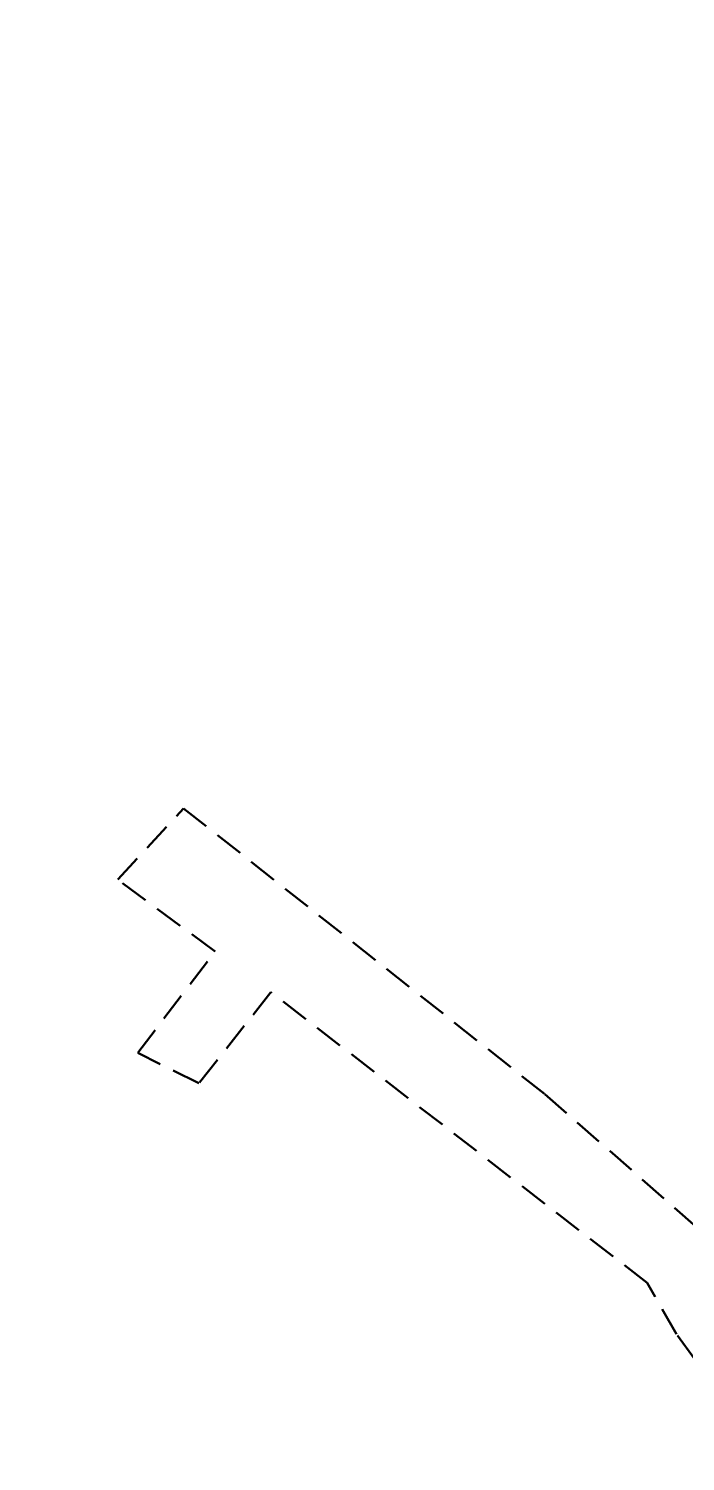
# Model space of a CAD drawing. Header units: metres. Extents: x 7523184 to 829536834, y 5784888 to 575610303.
# Drawn here: x 7524806 to 7525096, y 5787835 to 5788467 of the extents above; entities that cross this region are included whole.
import ezdxf

# ---------------------------------------------------------------- set-up
doc = ezdxf.new("R2010")
doc.units = ezdxf.units.M
doc.header["$MEASUREMENT"] = 0
doc.linetypes.add('DASHED', pattern=[19.05, 12.7, -6.35])
doc.layers.get('0').update_dxf_attribs({"lineweight": 18})
doc.layers.add('!trafo', color=6, linetype='DASHED', lineweight=50)
picture_1 = doc.add_image_def('image1.png', size_in_pixel=(5547, 3763))

msp = doc.modelspace()

# ---------------------------------------------------------------- linework, layer by layer
at = {"layer": '!trafo'}
msp.add_lwpolyline([(7524845.19063, 5788091.56041), (7524874.27175, 5788123.0086), (7525033.76147, 5787996.85139), (7525159.49675, 5787886.72754), (7525208.62549, 5787834.41889), (7525293.32232, 5787823.93932), (7525387.20185, 5787802.8428), (7525385.3559, 5787789.65747), (7525236.88912, 5787801.52426), (7525318.42718, 5787717.74469), (7525411.67382, 5787704.24292), (7525408.7203, 5787674.70779), (7525355.13513, 5787681.45867), (7525458.93003, 5787574.71026), (7525434.87999, 5787549.39444), (7525213.72909, 5787782.4385), (7525122.22292, 5787849.15626), (7525091.89667, 5787890.82189), (7525078.97505, 5787913.50066), (7524912.84164, 5788041.88218), (7524881.03204, 5788001.66693), (7524854.00212, 5788015.01708), (7524888.11915, 5788059.84719)], close=True, dxfattribs=at)

# ---------------------------------------------------------------- pictures from other files: only their frames are drawn
image = msp.add_image(picture_1, insert=(7523184.3053, 5784887.6493), size_in_units=(6912.7579, 4689.50928))
image.dxf.flags = 7

doc.saveas('drawing.dxf')
